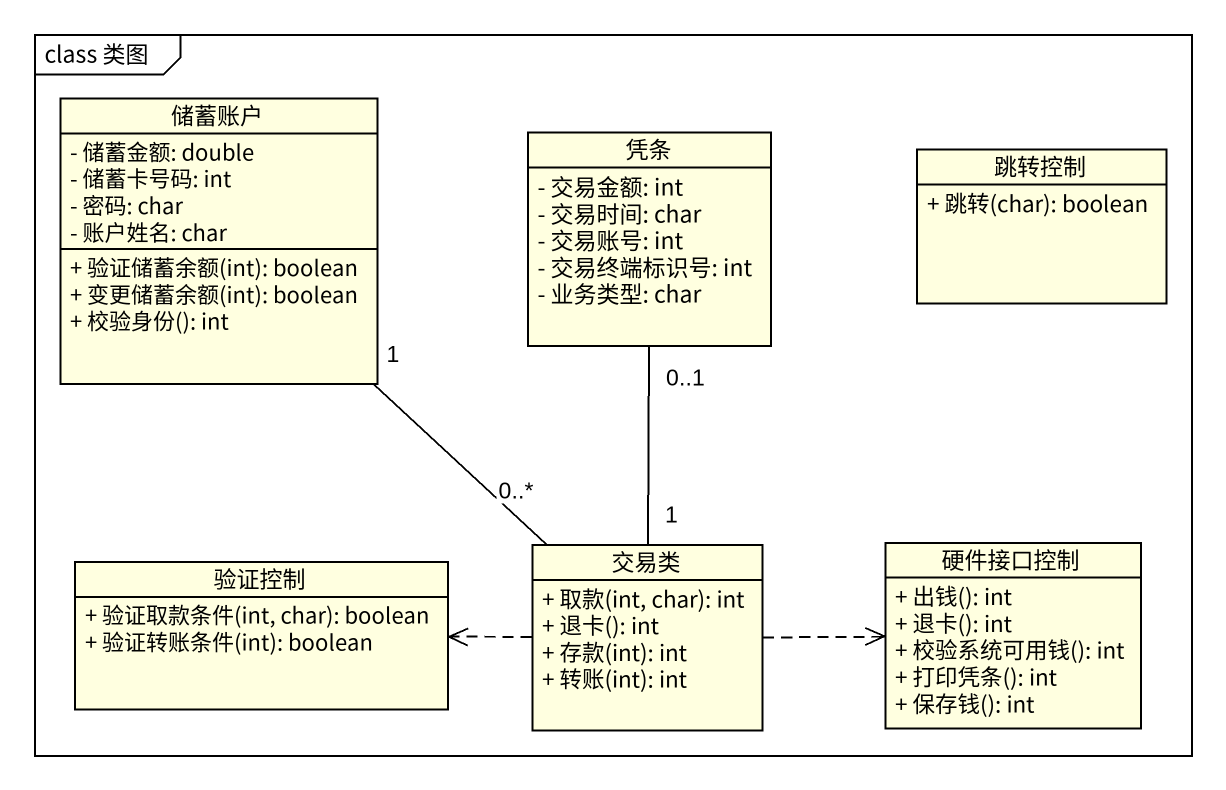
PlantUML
@startuml
mainframe class 类图
hide circle
hide empty members
skinparam classAttributeIconSize 0
class 储蓄账户 #FFFFE0 {
  - 储蓄金额: double
  - 储蓄卡号码: int
  - 密码: char
  - 账户姓名: char
  + 验证储蓄余额(int): boolean
  + 变更储蓄余额(int): boolean
  + 校验身份(): int
}
class 凭条 #FFFFE0 {
  - 交易金额: int
  - 交易时间: char
  - 交易账号: int
  - 交易终端标识号: int
  - 业务类型: char
}
class 跳转控制 #FFFFE0 {
  + 跳转(char): boolean
}
class 验证控制 #FFFFE0 {
  + 验证取款条件(int, char): boolean
  + 验证转账条件(int): boolean
}
class 交易类 #FFFFE0 {
  + 取款(int, char): int
  + 退卡(): int
  + 存款(int): int
  + 转账(int): int
}
class 硬件接口控制 #FFFFE0 {
  + 出钱(): int
  + 退卡(): int
  + 校验系统可用钱(): int
  + 打印凭条(): int
  + 保存钱(): int
}
储蓄账户 "1" -- "0..*" 交易类
凭条 "0..1" -- "1" 交易类
交易类 .left.> 验证控制
交易类 .right.> 硬件接口控制
@enduml
